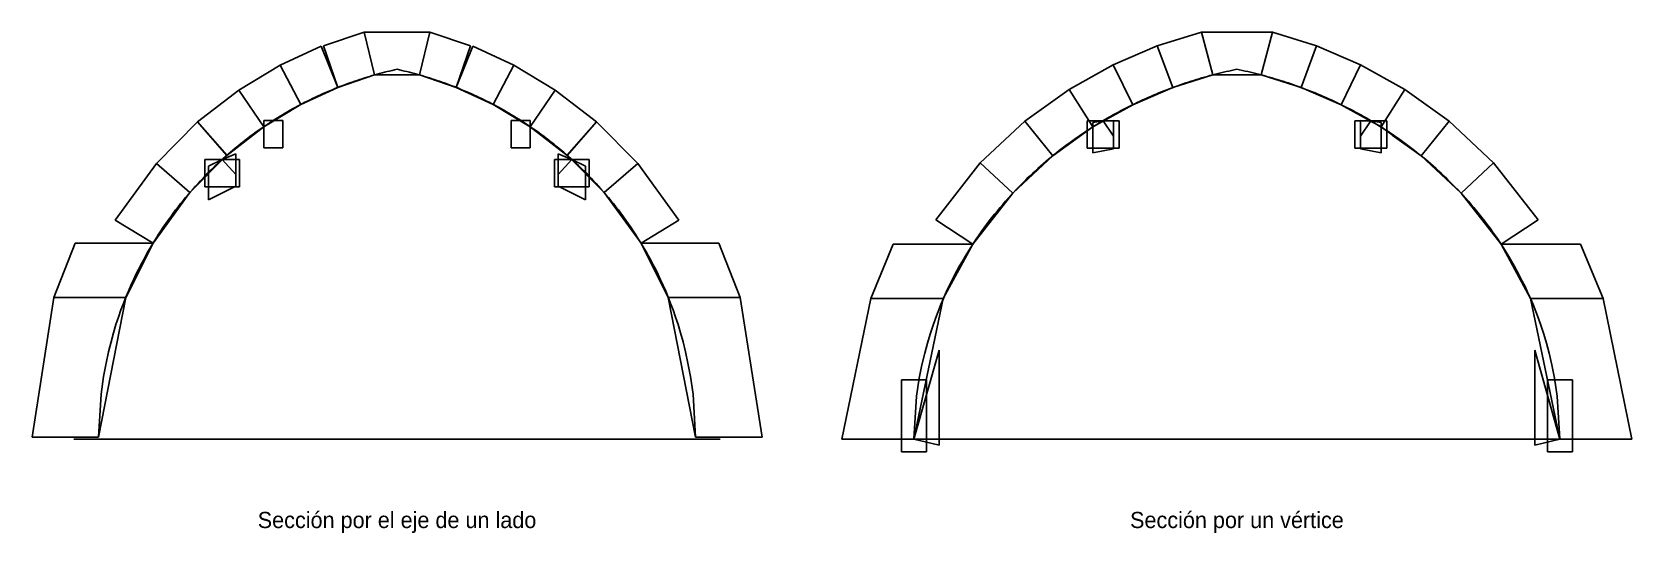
# Model space of a CAD drawing. Header units: metres. Extents: x -4.6 to 15.5, y -1.2 to 5.1.
import ezdxf
from ezdxf.enums import TextEntityAlignment as Align

# ---------------------------------------------------------------- set-up
doc = ezdxf.new("R2010")
doc.units = ezdxf.units.M
for name, color, linetype in [('ESTM_INTRADOS_TEORICO', 1, 'Continuous'), ('ESTM_LINEA_IMPOSTA', 8, 'Continuous'), ('ESTM_ROTULO', 7, 'Continuous'), ('ESTM_SECCION_celda_mocarabe', 7, 'Continuous'), ('ESTM_SECCION_clave', 7, 'Continuous'), ('ESTM_SECCION_dovela_nervio', 7, 'Continuous'), ('ESTM_SECCION_jarja', 7, 'Continuous'), ('ESTM_SECCION_plemento', 7, 'Continuous')]:
    doc.layers.add(name, color=color, linetype=linetype)

msp = doc.modelspace()

# ---------------------------------------------------------------- linework, layer by layer
at = {"layer": 'ESTM_INTRADOS_TEORICO'}
for points in [[(-3.745, 0.026), (-3.714, 0.565), (-3.683, 0.787), (-3.651, 0.956), (-3.62, 1.098), (-3.589, 1.223), (-3.558, 1.335), (-3.527, 1.437), (-3.495, 1.532), (-3.464, 1.621), (-3.433, 1.704), (-3.402, 1.783), (-3.371, 1.858), (-3.339, 1.93), (-3.308, 1.998), (-3.277, 2.064), (-3.246, 2.127), (-3.214, 2.188), (-3.183, 2.247), (-3.152, 2.304), (-3.121, 2.359), (-3.09, 2.413), (-3.058, 2.465), (-3.027, 2.515), (-2.996, 2.564), (-2.965, 2.612), (-2.934, 2.658), (-2.902, 2.704), (-2.871, 2.748), (-2.84, 2.791), (-2.809, 2.834), (-2.778, 2.875), (-2.746, 2.915), (-2.715, 2.955), (-2.684, 2.993), (-2.653, 3.031), (-2.622, 3.068), (-2.59, 3.104), (-2.559, 3.14), (-2.528, 3.175), (-2.497, 3.209), (-2.465, 3.242), (-2.434, 3.275), (-2.403, 3.307), (-2.372, 3.339), (-2.341, 3.37), (-2.309, 3.401), (-2.278, 3.431), (-2.247, 3.46), (-2.216, 3.489), (-2.185, 3.517), (-2.153, 3.545), (-2.122, 3.573), (-2.091, 3.599), (-2.06, 3.626), (-2.029, 3.652), (-1.997, 3.677), (-1.966, 3.703), (-1.935, 3.727), (-1.904, 3.752), (-1.873, 3.775), (-1.841, 3.799), (-1.81, 3.822), (-1.779, 3.845), (-1.748, 3.867), (-1.716, 3.889), (-1.685, 3.91), (-1.654, 3.932), (-1.623, 3.952), (-1.592, 3.973), (-1.56, 3.993), (-1.529, 4.013), (-1.498, 4.032), (-1.467, 4.051), (-1.436, 4.07), (-1.404, 4.089), (-1.373, 4.107), (-1.342, 4.125), (-1.311, 4.142), (-1.28, 4.16), (-1.248, 4.177), (-1.217, 4.193), (-1.186, 4.21), (-1.155, 4.226), (-1.124, 4.241), (-1.092, 4.257), (-1.061, 4.272), (-1.03, 4.287), (-0.999, 4.302), (-0.967, 4.316), (-0.936, 4.33), (-0.905, 4.344), (-0.874, 4.358), (-0.843, 4.371), (-0.811, 4.384), (-0.78, 4.397), (-0.749, 4.41), (-0.718, 4.422), (-0.687, 4.434), (-0.655, 4.446), (-0.624, 4.457), (-0.593, 4.469), (-0.562, 4.48), (-0.531, 4.491), (-0.499, 4.501), (-0.468, 4.512), (-0.437, 4.522), (-0.406, 4.532), (-0.374, 4.542), (-0.343, 4.551), (-0.312, 4.56), (-0.281, 4.569), (-0.25, 4.578), (-0.218, 4.587), (-0.187, 4.595), (-0.156, 4.603), (-0.125, 4.611), (-0.094, 4.618), (-0.062, 4.626), (-0.031, 4.633), (0, 4.64), (0.031, 4.633), (0.062, 4.626), (0.094, 4.618), (0.125, 4.611), (0.156, 4.603), (0.187, 4.595), (0.218, 4.587), (0.25, 4.578), (0.281, 4.569), (0.312, 4.56), (0.343, 4.551), (0.374, 4.542), (0.406, 4.532), (0.437, 4.522), (0.468, 4.512), (0.499, 4.501), (0.531, 4.491), (0.562, 4.48), (0.593, 4.469), (0.624, 4.457), (0.655, 4.446), (0.687, 4.434), (0.718, 4.422), (0.749, 4.41), (0.78, 4.397), (0.811, 4.384), (0.843, 4.371), (0.874, 4.358), (0.905, 4.344), (0.936, 4.33), (0.967, 4.316), (0.999, 4.302), (1.03, 4.287), (1.061, 4.272), (1.092, 4.257), (1.124, 4.241), (1.155, 4.226), (1.186, 4.21), (1.217, 4.193), (1.248, 4.177), (1.28, 4.16), (1.311, 4.142), (1.342, 4.125), (1.373, 4.107), (1.404, 4.089), (1.436, 4.07), (1.467, 4.051), (1.498, 4.032), (1.529, 4.013), (1.56, 3.993), (1.592, 3.973), (1.623, 3.952), (1.654, 3.932), (1.685, 3.91), (1.716, 3.889), (1.748, 3.867), (1.779, 3.845), (1.81, 3.822), (1.841, 3.799), (1.873, 3.775), (1.904, 3.752), (1.935, 3.727), (1.966, 3.703), (1.997, 3.677), (2.029, 3.652), (2.06, 3.626), (2.091, 3.599), (2.122, 3.573), (2.153, 3.545), (2.185, 3.517), (2.216, 3.489), (2.247, 3.46), (2.278, 3.431), (2.309, 3.401), (2.341, 3.37), (2.372, 3.339), (2.403, 3.307), (2.434, 3.275), (2.465, 3.242), (2.497, 3.209), (2.528, 3.175), (2.559, 3.14), (2.59, 3.104), (2.622, 3.068), (2.653, 3.031), (2.684, 2.993), (2.715, 2.955), (2.746, 2.915), (2.778, 2.875), (2.809, 2.834), (2.84, 2.791), (2.871, 2.748), (2.902, 2.704), (2.934, 2.658), (2.965, 2.612), (2.996, 2.564), (3.027, 2.515), (3.058, 2.465), (3.09, 2.413), (3.121, 2.359), (3.152, 2.304), (3.183, 2.247), (3.214, 2.188), (3.246, 2.127), (3.277, 2.064), (3.308, 1.998), (3.339, 1.93), (3.371, 1.858), (3.402, 1.783), (3.433, 1.704), (3.464, 1.621), (3.495, 1.532), (3.527, 1.437), (3.558, 1.335), (3.589, 1.223), (3.62, 1.098), (3.651, 0.956), (3.683, 0.787), (3.714, 0.565), (3.745, 0.026)], [(6.486, 0), (6.519, 0.542), (6.553, 0.765), (6.587, 0.935), (6.621, 1.078), (6.655, 1.204), (6.688, 1.316), (6.722, 1.419), (6.756, 1.515), (6.79, 1.604), (6.823, 1.688), (6.857, 1.767), (6.891, 1.843), (6.925, 1.915), (6.959, 1.984), (6.992, 2.05), (7.026, 2.113), (7.06, 2.175), (7.094, 2.234), (7.128, 2.291), (7.161, 2.346), (7.195, 2.4), (7.229, 2.452), (7.263, 2.503), (7.296, 2.552), (7.33, 2.601), (7.364, 2.647), (7.398, 2.693), (7.432, 2.737), (7.465, 2.781), (7.499, 2.823), (7.533, 2.865), (7.567, 2.905), (7.6, 2.945), (7.634, 2.984), (7.668, 3.022), (7.702, 3.059), (7.736, 3.096), (7.769, 3.131), (7.803, 3.166), (7.837, 3.201), (7.871, 3.234), (7.904, 3.268), (7.938, 3.3), (7.972, 3.332), (8.006, 3.363), (8.04, 3.394), (8.073, 3.424), (8.107, 3.453), (8.141, 3.482), (8.175, 3.511), (8.208, 3.539), (8.242, 3.567), (8.276, 3.594), (8.31, 3.62), (8.344, 3.646), (8.377, 3.672), (8.411, 3.697), (8.445, 3.722), (8.479, 3.747), (8.512, 3.771), (8.546, 3.794), (8.58, 3.817), (8.614, 3.84), (8.648, 3.863), (8.681, 3.885), (8.715, 3.906), (8.749, 3.928), (8.783, 3.949), (8.816, 3.969), (8.85, 3.989), (8.884, 4.009), (8.918, 4.029), (8.952, 4.048), (8.985, 4.067), (9.019, 4.086), (9.053, 4.104), (9.087, 4.122), (9.121, 4.14), (9.154, 4.157), (9.188, 4.174), (9.222, 4.191), (9.256, 4.207), (9.289, 4.223), (9.323, 4.239), (9.357, 4.255), (9.391, 4.27), (9.425, 4.285), (9.458, 4.3), (9.492, 4.314), (9.526, 4.329), (9.56, 4.343), (9.593, 4.356), (9.627, 4.37), (9.661, 4.383), (9.695, 4.396), (9.729, 4.408), (9.762, 4.421), (9.796, 4.433), (9.83, 4.445), (9.864, 4.456), (9.897, 4.468), (9.931, 4.479), (9.965, 4.49), (9.999, 4.501), (10.033, 4.511), (10.066, 4.521), (10.1, 4.531), (10.134, 4.541), (10.168, 4.55), (10.201, 4.56), (10.235, 4.569), (10.269, 4.578), (10.303, 4.586), (10.337, 4.595), (10.37, 4.603), (10.404, 4.611), (10.438, 4.618), (10.472, 4.626), (10.505, 4.633), (10.539, 4.64), (10.573, 4.633), (10.607, 4.626), (10.641, 4.618), (10.674, 4.611), (10.708, 4.603), (10.742, 4.595), (10.776, 4.586), (10.809, 4.578), (10.843, 4.569), (10.877, 4.56), (10.911, 4.55), (10.945, 4.541), (10.978, 4.531), (11.012, 4.521), (11.046, 4.511), (11.08, 4.501), (11.114, 4.49), (11.147, 4.479), (11.181, 4.468), (11.215, 4.456), (11.249, 4.445), (11.282, 4.433), (11.316, 4.421), (11.35, 4.408), (11.384, 4.396), (11.418, 4.383), (11.451, 4.37), (11.485, 4.356), (11.519, 4.343), (11.553, 4.329), (11.586, 4.314), (11.62, 4.3), (11.654, 4.285), (11.688, 4.27), (11.722, 4.255), (11.755, 4.239), (11.789, 4.223), (11.823, 4.207), (11.857, 4.191), (11.89, 4.174), (11.924, 4.157), (11.958, 4.14), (11.992, 4.122), (12.026, 4.104), (12.059, 4.086), (12.093, 4.067), (12.127, 4.048), (12.161, 4.029), (12.194, 4.009), (12.228, 3.989), (12.262, 3.969), (12.296, 3.949), (12.33, 3.928), (12.363, 3.906), (12.397, 3.885), (12.431, 3.863), (12.465, 3.84), (12.498, 3.817), (12.532, 3.794), (12.566, 3.771), (12.6, 3.747), (12.634, 3.722), (12.667, 3.697), (12.701, 3.672), (12.735, 3.646), (12.769, 3.62), (12.802, 3.594), (12.836, 3.567), (12.87, 3.539), (12.904, 3.511), (12.938, 3.482), (12.971, 3.453), (13.005, 3.424), (13.039, 3.394), (13.073, 3.363), (13.107, 3.332), (13.14, 3.3), (13.174, 3.268), (13.208, 3.234), (13.242, 3.201), (13.275, 3.166), (13.309, 3.131), (13.343, 3.096), (13.377, 3.059), (13.411, 3.022), (13.444, 2.984), (13.478, 2.945), (13.512, 2.905), (13.546, 2.865), (13.579, 2.823), (13.613, 2.781), (13.647, 2.737), (13.681, 2.693), (13.715, 2.647), (13.748, 2.601), (13.782, 2.552), (13.816, 2.503), (13.85, 2.452), (13.883, 2.4), (13.917, 2.346), (13.951, 2.291), (13.985, 2.234), (14.019, 2.175), (14.052, 2.113), (14.086, 2.05), (14.12, 1.984), (14.154, 1.915), (14.187, 1.843), (14.221, 1.767), (14.255, 1.688), (14.289, 1.604), (14.323, 1.515), (14.356, 1.419), (14.39, 1.316), (14.424, 1.204), (14.458, 1.078), (14.491, 0.935), (14.525, 0.765), (14.559, 0.542), (14.593, 0)]]:
    msp.add_lwpolyline(points, dxfattribs=at)
at = {"layer": 'ESTM_LINEA_IMPOSTA'}
for p, q in [((-4.054, 0), (4.054, 0)), ((6.486, 0), (14.593, 0))]:
    msp.add_line(p, q, dxfattribs=at)
at = {"layer": 'ESTM_SECCION_celda_mocarabe'}
for p, q in [((-4.305, 1.779), (-4.04, 2.459)), ((-4.04, 2.459), (-3.062, 2.459)), ((-3.062, 2.459), (-3.404, 1.779)), ((3.062, 2.459), (3.404, 1.779)), ((4.04, 2.459), (3.062, 2.459)), ((4.305, 1.779), (4.04, 2.459)), ((5.944, 1.763), (6.227, 2.446)), ((6.227, 2.446), (7.225, 2.446)), ((7.225, 2.446), (6.855, 1.763)), ((13.854, 2.446), (14.223, 1.763)), ((14.852, 2.446), (13.854, 2.446)), ((15.134, 1.763), (14.852, 2.446)), ((-4.58, 0.026), (-4.305, 1.779)), ((-4.305, 1.779), (-3.404, 1.779)), ((-4.305, 1.779), (-3.404, 1.779)), ((-3.404, 1.779), (-3.745, 0.026)), ((3.404, 1.779), (3.745, 0.026)), ((4.305, 1.779), (3.404, 1.779)), ((4.305, 1.779), (3.404, 1.779)), ((4.58, 0.026), (4.305, 1.779)), ((5.582, 0), (5.944, 1.763)), ((5.944, 1.763), (6.855, 1.763)), ((5.944, 1.763), (6.855, 1.763)), ((6.855, 1.763), (6.486, 0)), ((14.223, 1.763), (14.593, 0)), ((15.134, 1.763), (14.223, 1.763)), ((15.134, 1.763), (14.223, 1.763)), ((15.496, 0), (15.134, 1.763)), ((-4.58, 0.026), (-3.745, 0.026)), ((4.58, 0.026), (3.745, 0.026)), ((5.582, 0), (6.486, 0)), ((15.496, 0), (14.593, 0))]:
    msp.add_line(p, q, dxfattribs=at)
at = {"layer": 'ESTM_SECCION_clave'}
for p, q in [((-0.412, 5.107), (0.412, 5.107)), ((-0.281, 4.569), (-0.412, 5.107)), ((0.281, 4.569), (0.412, 5.107)), ((10.093, 5.107), (10.986, 5.107)), ((10.235, 4.569), (10.093, 5.107)), ((10.843, 4.569), (10.986, 5.107)), ((-0.281, 4.569), (0.281, 4.569)), ((10.235, 4.569), (10.843, 4.569)), ((10.235, 4.569), (10.235, 4.569)), ((10.843, 4.569), (10.843, 4.569)), ((9.061, 3.995), (8.66, 3.995)), ((8.66, 3.651), (8.66, 3.995)), ((9.061, 3.651), (9.061, 3.995)), ((12.419, 3.995), (12.018, 3.995)), ((12.018, 3.651), (12.018, 3.995)), ((12.419, 3.651), (12.419, 3.995)), ((8.66, 3.651), (9.061, 3.651)), ((12.018, 3.651), (12.419, 3.651)), ((-1.977, 3.509), (-2.411, 3.509)), ((-2.411, 3.165), (-2.411, 3.509)), ((-1.977, 3.165), (-1.977, 3.509)), ((2.411, 3.509), (1.977, 3.509)), ((1.977, 3.165), (1.977, 3.509)), ((2.411, 3.165), (2.411, 3.509)), ((-2.411, 3.165), (-1.977, 3.165)), ((1.977, 3.165), (2.411, 3.165))]:
    msp.add_line(p, q, dxfattribs=at)
at = {"layer": 'ESTM_SECCION_dovela_nervio'}
for p, q in [((-1.672, 3.654), (-1.672, 3.998)), ((-1.672, 3.998), (-1.431, 3.998)), ((-1.431, 3.998), (-1.431, 3.654)), ((1.672, 3.998), (1.431, 3.998)), ((1.431, 3.998), (1.431, 3.654)), ((1.672, 3.654), (1.672, 3.998)), ((8.73, 3.971), (8.86, 3.995)), ((8.73, 3.971), (8.86, 3.995)), ((8.73, 3.593), (8.73, 3.971)), ((8.73, 3.593), (8.73, 3.971)), ((8.86, 3.995), (8.991, 3.996)), ((8.991, 3.996), (8.86, 3.995)), ((8.86, 3.995), (8.991, 3.799)), ((8.86, 3.995), (8.991, 3.799)), ((8.86, 3.995), (8.991, 3.799)), ((8.86, 3.995), (8.991, 3.799)), ((8.991, 3.996), (8.991, 3.799)), ((8.991, 3.996), (8.991, 3.799)), ((12.218, 3.995), (12.088, 3.996)), ((12.088, 3.996), (12.088, 3.799)), ((12.088, 3.996), (12.218, 3.995)), ((12.088, 3.996), (12.088, 3.799)), ((12.218, 3.995), (12.088, 3.799)), ((12.218, 3.995), (12.088, 3.799)), ((12.218, 3.995), (12.088, 3.799)), ((12.218, 3.995), (12.088, 3.799)), ((12.349, 3.971), (12.218, 3.995)), ((12.349, 3.971), (12.218, 3.995)), ((12.349, 3.593), (12.349, 3.971)), ((12.349, 3.593), (12.349, 3.971)), ((-1.431, 3.654), (-1.672, 3.654)), ((1.431, 3.654), (1.672, 3.654)), ((8.991, 3.644), (8.73, 3.593)), ((8.991, 3.644), (8.73, 3.593)), ((8.991, 3.644), (8.991, 3.799)), ((8.991, 3.799), (8.991, 3.644)), ((12.088, 3.644), (12.088, 3.799)), ((12.088, 3.799), (12.088, 3.644)), ((12.088, 3.644), (12.349, 3.593)), ((12.088, 3.644), (12.349, 3.593)), ((-2.364, 3.424), (-2.194, 3.509)), ((-2.364, 3.424), (-2.194, 3.509)), ((-2.364, 3.003), (-2.364, 3.424)), ((-2.364, 3.003), (-2.364, 3.424)), ((-2.194, 3.509), (-2.023, 3.579)), ((-2.023, 3.579), (-2.194, 3.509)), ((-2.194, 3.509), (-2.023, 3.322)), ((-2.194, 3.509), (-2.023, 3.322)), ((-2.194, 3.509), (-2.023, 3.322)), ((-2.194, 3.509), (-2.023, 3.322)), ((-2.023, 3.579), (-2.023, 3.322)), ((-2.023, 3.579), (-2.023, 3.322)), ((2.194, 3.509), (2.023, 3.579)), ((2.023, 3.579), (2.023, 3.322)), ((2.023, 3.579), (2.194, 3.509)), ((2.023, 3.579), (2.023, 3.322)), ((2.194, 3.509), (2.023, 3.322)), ((2.194, 3.509), (2.023, 3.322)), ((2.194, 3.509), (2.023, 3.322)), ((2.194, 3.509), (2.023, 3.322)), ((2.364, 3.424), (2.194, 3.509)), ((2.364, 3.424), (2.194, 3.509)), ((2.364, 3.003), (2.364, 3.424)), ((2.364, 3.003), (2.364, 3.424)), ((-2.023, 3.173), (-2.023, 3.322)), ((-2.023, 3.322), (-2.023, 3.173)), ((2.023, 3.173), (2.023, 3.322)), ((2.023, 3.322), (2.023, 3.173)), ((-2.023, 3.173), (-2.364, 3.003)), ((-2.023, 3.173), (-2.364, 3.003)), ((2.023, 3.173), (2.364, 3.003)), ((2.023, 3.173), (2.364, 3.003)), ((6.486, 0), (6.801, 1.119)), ((6.801, 1.119), (6.486, 0)), ((6.801, 1.119), (6.801, -0.076)), ((6.801, 1.119), (6.801, -0.076)), ((14.278, 1.119), (14.593, 0)), ((14.278, 1.119), (14.278, -0.076)), ((14.593, 0), (14.278, 1.119)), ((14.278, 1.119), (14.278, -0.076)), ((6.486, 0), (6.801, -0.076)), ((6.486, 0), (6.801, -0.076)), ((14.593, 0), (14.278, -0.076)), ((14.593, 0), (14.278, -0.076))]:
    msp.add_line(p, q, dxfattribs=at)
at = {"layer": 'ESTM_SECCION_jarja'}
for p, q in [((6.329, 0.745), (6.642, 0.745)), ((6.329, -0.156), (6.329, 0.745)), ((6.642, -0.156), (6.642, 0.745)), ((14.436, 0.745), (14.749, 0.745)), ((14.436, -0.156), (14.436, 0.745)), ((14.749, -0.156), (14.749, 0.745)), ((6.329, -0.156), (6.642, -0.156)), ((14.436, -0.156), (14.749, -0.156))]:
    msp.add_line(p, q, dxfattribs=at)
at = {"layer": 'ESTM_SECCION_plemento'}
for p, q in [((-0.923, 4.933), (-0.412, 5.107)), ((-0.412, 5.107), (-0.281, 4.569)), ((0.412, 5.107), (0.281, 4.569)), ((0.923, 4.933), (0.412, 5.107)), ((9.54, 4.933), (10.093, 5.107)), ((10.093, 5.107), (10.235, 4.569)), ((10.986, 5.107), (10.843, 4.569)), ((11.538, 4.933), (10.986, 5.107)), ((-1.467, 4.691), (-0.95, 4.929)), ((-0.95, 4.929), (-0.744, 4.412)), ((-0.923, 4.933), (-0.744, 4.41)), ((0.923, 4.933), (0.744, 4.41)), ((0.95, 4.929), (0.744, 4.412)), ((1.467, 4.691), (0.95, 4.929)), ((8.987, 4.696), (9.54, 4.933)), ((9.734, 4.41), (9.54, 4.933)), ((9.54, 4.933), (9.734, 4.41)), ((11.345, 4.41), (11.538, 4.933)), ((11.538, 4.933), (11.345, 4.41)), ((12.091, 4.696), (11.538, 4.933)), ((-1.985, 4.379), (-1.467, 4.69)), ((-1.467, 4.691), (-1.208, 4.198)), ((-1.467, 4.69), (-1.208, 4.197)), ((1.467, 4.691), (1.208, 4.198)), ((1.467, 4.69), (1.208, 4.197)), ((1.985, 4.379), (1.467, 4.69)), ((8.433, 4.387), (8.987, 4.696)), ((9.232, 4.196), (8.987, 4.696)), ((8.987, 4.696), (9.232, 4.196)), ((11.847, 4.196), (12.091, 4.696)), ((12.091, 4.696), (11.847, 4.196)), ((12.646, 4.387), (12.091, 4.696)), ((-0.281, 4.569), (-0.744, 4.41)), ((0.281, 4.569), (0.744, 4.41)), ((10.235, 4.569), (9.734, 4.41)), ((10.235, 4.569), (9.734, 4.41)), ((9.734, 4.41), (10.235, 4.569)), ((10.235, 4.569), (10.235, 4.569)), ((10.843, 4.569), (11.345, 4.41)), ((10.843, 4.569), (11.345, 4.41)), ((10.843, 4.569), (10.843, 4.569)), ((11.345, 4.41), (10.843, 4.569)), ((-2.502, 3.979), (-1.985, 4.379)), ((-1.985, 4.379), (-1.671, 3.919)), ((-1.985, 4.379), (-1.671, 3.919)), ((-0.744, 4.412), (-1.208, 4.198)), ((0.744, 4.412), (1.208, 4.198)), ((1.985, 4.379), (1.671, 3.919)), ((1.985, 4.379), (1.671, 3.919)), ((2.502, 3.979), (1.985, 4.379)), ((7.877, 3.987), (8.433, 4.387)), ((8.73, 3.916), (8.433, 4.387)), ((8.433, 4.387), (8.73, 3.916)), ((9.734, 4.41), (9.232, 4.196)), ((9.734, 4.41), (9.232, 4.196)), ((9.232, 4.196), (9.734, 4.41)), ((9.734, 4.41), (9.734, 4.41)), ((9.734, 4.41), (9.734, 4.41)), ((11.345, 4.41), (11.847, 4.196)), ((11.345, 4.41), (11.345, 4.41)), ((11.345, 4.41), (11.847, 4.196)), ((11.345, 4.41), (11.345, 4.41)), ((11.847, 4.196), (11.345, 4.41)), ((12.348, 3.916), (12.646, 4.387)), ((12.646, 4.387), (12.348, 3.916)), ((13.202, 3.987), (12.646, 4.387)), ((-1.208, 4.197), (-1.671, 3.919)), ((1.208, 4.197), (1.671, 3.919)), ((9.232, 4.196), (8.73, 3.916)), ((9.232, 4.196), (8.73, 3.916)), ((8.73, 3.916), (9.232, 4.196)), ((9.232, 4.196), (9.232, 4.196)), ((9.232, 4.196), (9.232, 4.196)), ((11.847, 4.196), (12.348, 3.916)), ((11.847, 4.196), (11.847, 4.196)), ((11.847, 4.196), (12.25, 3.971)), ((11.847, 4.196), (11.847, 4.196)), ((11.847, 4.196), (12.25, 3.971)), ((-3.02, 3.459), (-2.502, 3.98)), ((-2.502, 3.98), (-2.135, 3.561)), ((-2.502, 3.979), (-2.135, 3.56)), ((-1.671, 3.919), (-2.135, 3.56)), ((1.671, 3.919), (2.135, 3.56)), ((2.502, 3.98), (2.135, 3.561)), ((2.502, 3.979), (2.135, 3.56)), ((3.02, 3.459), (2.502, 3.98)), ((7.319, 3.465), (7.877, 3.987)), ((8.228, 3.555), (7.877, 3.987)), ((7.877, 3.987), (8.228, 3.555)), ((8.73, 3.916), (8.228, 3.555)), ((8.73, 3.916), (8.228, 3.555)), ((8.228, 3.555), (8.73, 3.916)), ((8.73, 3.916), (8.73, 3.916)), ((8.73, 3.916), (8.73, 3.916)), ((12.348, 3.916), (12.85, 3.555)), ((12.85, 3.555), (12.489, 3.815)), ((12.85, 3.555), (12.489, 3.815)), ((12.85, 3.555), (13.202, 3.987)), ((13.202, 3.987), (12.85, 3.555)), ((13.76, 3.465), (13.202, 3.987)), ((-3.538, 2.747), (-3.02, 3.458)), ((-3.02, 3.459), (-2.599, 3.095)), ((-3.02, 3.458), (-2.599, 3.094)), ((-2.135, 3.561), (-2.599, 3.095)), ((2.135, 3.561), (2.599, 3.095)), ((3.02, 3.459), (2.599, 3.095)), ((3.02, 3.458), (2.599, 3.094)), ((3.538, 2.747), (3.02, 3.458)), ((6.759, 2.751), (7.319, 3.465)), ((7.727, 3.086), (7.319, 3.465)), ((7.319, 3.465), (7.727, 3.086)), ((8.228, 3.555), (7.727, 3.086)), ((8.228, 3.555), (7.727, 3.086)), ((7.727, 3.086), (8.228, 3.555)), ((8.228, 3.555), (8.228, 3.555)), ((8.228, 3.555), (8.228, 3.555)), ((12.85, 3.555), (13.352, 3.086)), ((12.85, 3.555), (12.85, 3.555)), ((12.85, 3.555), (13.352, 3.086)), ((12.85, 3.555), (12.85, 3.555)), ((13.352, 3.086), (12.85, 3.555)), ((13.352, 3.086), (13.76, 3.465)), ((13.76, 3.465), (13.352, 3.086)), ((14.32, 2.751), (13.76, 3.465)), ((-2.599, 3.094), (-3.062, 2.458)), ((2.599, 3.094), (3.062, 2.458)), ((7.727, 3.086), (7.225, 2.446)), ((7.727, 3.086), (7.225, 2.446)), ((7.225, 2.446), (7.727, 3.086)), ((7.727, 3.086), (7.727, 3.086)), ((7.727, 3.086), (7.727, 3.086)), ((13.352, 3.086), (13.854, 2.446)), ((13.352, 3.086), (13.352, 3.086)), ((13.352, 3.086), (13.854, 2.446)), ((13.352, 3.086), (13.352, 3.086)), ((13.854, 2.446), (13.352, 3.086)), ((-3.538, 2.747), (-3.062, 2.458)), ((3.538, 2.747), (3.062, 2.458)), ((7.225, 2.446), (6.759, 2.751)), ((13.854, 2.446), (14.32, 2.751)), ((7.225, 2.446), (7.225, 2.446)), ((13.854, 2.446), (13.854, 2.446))]:
    msp.add_line(p, q, dxfattribs=at)

# ---------------------------------------------------------------- texts
at = {"layer": 'ESTM_ROTULO'}
for s, p in [('Sección por el eje de un lado', (0, -1.013)), ('Sección por un vértice', (10.539, -1.013))]:
    msp.add_text(s, height=0.20268, dxfattribs=at).set_placement(p, align=Align.MIDDLE_CENTER)

doc.saveas('drawing.dxf')
